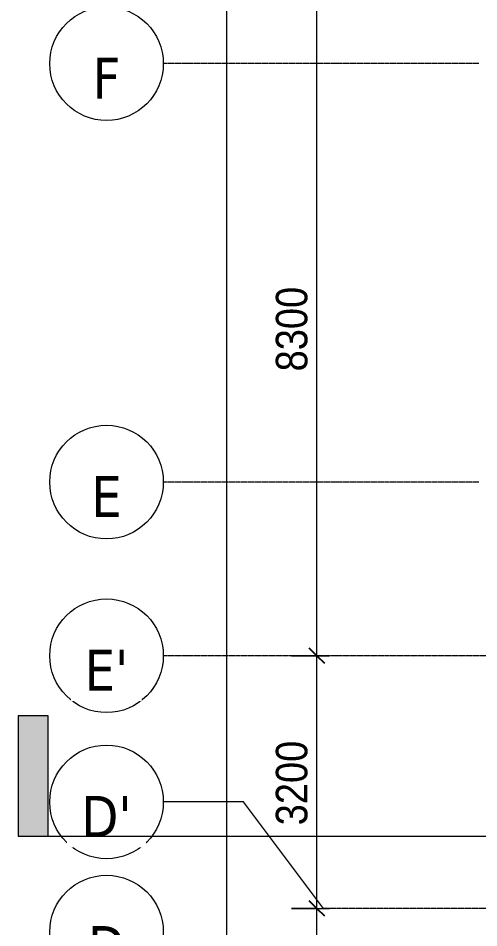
# Model space of a CAD drawing. Header units: millimetres. Extents: x 25998 to 252958, y -15958 to 83425.
# Drawn here: x 25998 to 31839, y 33591 to 45113 of the extents above; entities that cross this region are included whole.
import ezdxf

# ---------------------------------------------------------------- set-up
doc = ezdxf.new("R2010")
doc.units = ezdxf.units.MM
doc.linetypes.add('Dash Dot 3_16_', pattern=[7.9375, 4.7625, -1.5875, 0, -1.5875])
doc.linetypes.add('Grid Line', pattern=[22.225, 12.7, -3.175, 3.175, -3.175])
for name, color, linetype, lineweight in [('A-ANNO-DIMS', 211, 'Continuous', 9), ('A-ANNO-DIMS-160', 211, 'Continuous', 9), ('G-ANNO-SYMB', 111, 'Continuous', 9), ('G-ANNO-SYMB-1', 111, 'Dash Dot 3_16_', 18), ('S-GRID', 1, 'Continuous', 9), ('S-GRID-1', 1, 'Grid Line', 9), ('S-GRID-IDEN', 1, 'Continuous', 9)]:
    doc.layers.add(name, color=color, linetype=linetype, lineweight=lineweight)
doc.styles.add('Tahoma_B', font='tahomabd_0.ttf', dxfattribs={"height": 520})
doc.styles.add('UTM Avo', font='UTM Avo.ttf', dxfattribs={"width": 0.9, "height": 400})
doc.dimstyles.new('1_Dim_chi_tiet_2_5', dxfattribs={"dimscale": 304.8, "dimtxt": 399.720379, "dimasz": 0.629921, "dimexe": 0.524934, "dimexo": 0.0625, "dimgap": 0.052493, "dimtad": 1, "dimdec": 0, "dimrnd": 5, "dimzin": 0, "dimdsep": 46, "dimtxsty": 'UTM Avo', "dimblk1": 'OBLIQUE', "dimblk2": 'OBLIQUE', "dimsah": 1, "dimcen": 0.09, "dimdle": 0.524934, "dimazin": 0, "dimtfac": 1, "dimtdec": 4, "dimtix": 1, "dimtmove": 0, "dimatfit": 3, "dimfxl": 1.049869, "dimfxlon": 1, "dimtvp": 1, "dimtolj": 1, "dimtzin": 0, "dimarcsym": 2})

# ---------------------------------------------------------------- blocks, each defined once
blk = doc.blocks.new('Grid - M_Grid Head - Circle-353313-TKCS_MB TẦNG HẦM')
at = {"layer": 'S-GRID-IDEN'}
blk.add_circle((0, 0), 4.5, dxfattribs=at)
blk = doc.blocks.new('Section - 3_32_ x 3_8_-4701953-TKCS_MB TẦNG HẦM')
at = {"layer": 'G-ANNO-SYMB'}
blk.add_hatch(color=256, dxfattribs=at).paths.add_polyline_path([(0, 9.525), (0, 0), (-2.38125, 0), (-2.38125, 9.525)])
for p, q in [((0, 9.525), (-2.38125, 9.525)), ((-2.38125, 9.525), (-2.38125, 0)), ((0, 0), (0, 9.525)), ((-2.38125, 0), (0, 0))]:
    blk.add_line(p, q, dxfattribs=at)
blk = doc.blocks.new('DIMBLOCK25-TKCS_MB TẦNG HẦM')
at = {"layer": 'A-ANNO-DIMS-160', "lineweight": 25}
for p, q in [((29785, 33837), (29689, 33933)), ((29785, 33837), (29881, 33741)), ((29785, 25537), (29689, 25633)), ((29785, 25537), (29881, 25441))]:
    blk.add_line(p, q, dxfattribs=at)
at = {"layer": 'A-ANNO-DIMS-160'}
for p, q in [((29465, 33837), (29945, 33837)), ((29785, 33837), (29465, 33837)), ((29785, 25537), (29785, 33837)), ((29465, 25537), (29945, 25537)), ((29785, 25537), (29465, 25537))]:
    blk.add_line(p, q, dxfattribs=at)
at = {"layer": 'A-ANNO-DIMS-160', "color": 0, "insert": (29265, 29139), "char_height": 400, "width": 1314.64, "attachment_point": 1, "rotation": 90, "line_spacing_factor": 1.110334, "style": 'UTM Avo'}
blk.add_mtext('8300', dxfattribs=at)
blk = doc.blocks.new('_Oblique')
at = {"color": 0, "linetype": 'ByBlock', "lineweight": -2}
blk.add_line((-0.5, -0.5), (0.5, 0.5), dxfattribs=at)
blk = doc.blocks.new('DIMBLOCK26-TKCS_MB TẦNG HẦM')
at = {"layer": 'A-ANNO-DIMS-160', "lineweight": 25}
for p, q in [((29785, 37037), (29689, 37133)), ((29785, 37037), (29881, 36941)), ((29785, 33837), (29689, 33933)), ((29785, 33837), (29881, 33741))]:
    blk.add_line(p, q, dxfattribs=at)
at = {"layer": 'A-ANNO-DIMS-160'}
for p, q in [((29465, 37037), (29945, 37037)), ((29785, 37037), (29465, 37037)), ((29785, 33837), (29785, 37037)), ((29465, 33837), (29945, 33837)), ((29785, 33837), (29465, 33837))]:
    blk.add_line(p, q, dxfattribs=at)
at = {"layer": 'A-ANNO-DIMS-160', "color": 0, "insert": (29265, 34889), "char_height": 400, "width": 1314.64, "attachment_point": 1, "rotation": 90, "line_spacing_factor": 1.110334, "style": 'UTM Avo'}
blk.add_mtext('3200', dxfattribs=at)
blk = doc.blocks.new('DIMBLOCK27-TKCS_MB TẦNG HẦM')
at = {"layer": 'A-ANNO-DIMS-160', "lineweight": 25}
for p, q in [((29785, 45337), (29689, 45433)), ((29785, 45337), (29881, 45241)), ((29785, 37037), (29689, 37133)), ((29785, 37037), (29881, 36941))]:
    blk.add_line(p, q, dxfattribs=at)
at = {"layer": 'A-ANNO-DIMS-160'}
for p, q in [((29465, 45337), (29945, 45337)), ((29785, 45337), (29465, 45337)), ((29785, 37037), (29785, 45337)), ((29465, 37037), (29945, 37037)), ((29785, 37037), (29465, 37037))]:
    blk.add_line(p, q, dxfattribs=at)
at = {"layer": 'A-ANNO-DIMS-160', "color": 0, "insert": (29265, 40639), "char_height": 400, "width": 1314.64, "attachment_point": 1, "rotation": 90, "line_spacing_factor": 1.110334, "style": 'UTM Avo'}
blk.add_mtext('8300', dxfattribs=at)
blk = doc.blocks.new('DIMBLOCK32-TKCS_MB TẦNG HẦM')
at = {"layer": 'A-ANNO-DIMS-160'}
for p, q in [((28642, 17077), (28642, 78397)), ((28322, 78237), (28802, 78237)), ((28642, 78237), (28322, 78237)), ((28962, 17237), (28482, 17237)), ((28642, 17237), (28962, 17237))]:
    blk.add_line(p, q, dxfattribs=at)
at = {"layer": 'A-ANNO-DIMS-160', "lineweight": 25}
for p, q in [((28642, 78237), (28546, 78333)), ((28642, 78237), (28738, 78141)), ((28642, 17237), (28546, 17333)), ((28642, 17237), (28738, 17141))]:
    blk.add_line(p, q, dxfattribs=at)
at = {"layer": 'A-ANNO-DIMS-160', "color": 0, "insert": (28122, 47052), "char_height": 400, "width": 1643.29, "attachment_point": 1, "rotation": 90, "line_spacing_factor": 1.110334, "style": 'UTM Avo'}
blk.add_mtext('61000', dxfattribs=at)

msp = doc.modelspace()

# ---------------------------------------------------------------- linework, layer by layer
at = {"layer": 'S-GRID'}
for p, q in [((28854.8, 35185.1), (27838.8, 35185.1)), ((29870.8, 33836.9), (28854.8, 35185.1))]:
    msp.add_line(p, q, dxfattribs=at)
at = {"layer": 'S-GRID-1'}
for p, q in [((31838.8, 44536.9), (27838.8, 44536.9)), ((31838.8, 39236.9), (27838.8, 39236.9)), ((31838.8, 37036.9), (27838.8, 37036.9)), ((128880.9, 37036.9), (31838.8, 37036.9)), ((33870.8, 33836.9), (29870.8, 33836.9))]:
    msp.add_line(p, q, dxfattribs=at)

# ---------------------------------------------------------------- block references
at = {"layer": 'G-ANNO-SYMB', "xscale": 159.9999999999999, "yscale": 159.9999999999999, "zscale": 159.9999999999999}
msp.add_blockref('Section - 3_32_ x 3_8_-4701953-TKCS_MB TẦNG HẦM', (26379.4, 34751.5), dxfattribs=at)
at = {"layer": 'S-GRID-IDEN', "xscale": 159.9999999999999, "yscale": 159.9999999999999, "zscale": 159.9999999999999, "rotation": 89.99999999999982}
for p in [(27118.8, 44536.9), (27118.8, 39236.9), (27118.8, 37036.9), (27118.8, 35185.1), (27118.8, 33536.9)]:
    msp.add_blockref('Grid - M_Grid Head - Circle-353313-TKCS_MB TẦNG HẦM', p, dxfattribs=at)

# ---------------------------------------------------------------- dimensions: what is measured, and where the dimension line sits
at = {"layer": 'A-ANNO-DIMS'}
for base, p1, p2, override, picture, middle in [((28641.9, 78236.9), (28961.9, 17236.9), (28321.9, 78236.9), {"dimpost": '<>', "dimfxl": 61003.357285}, 'DIMBLOCK32-TKCS_MB TẦNG HẦM', (28418.9, 47736.9)), ((29784.8, 45336.9), (29464.8, 37036.9), (29464.8, 45336.9), {"dimpost": '<>', "dimfxl": 8300}, 'DIMBLOCK27-TKCS_MB TẦNG HẦM', (29561.8, 41186.9)), ((29784.8, 37036.9), (29464.8, 33836.9), (29464.8, 37036.9), {"dimpost": '<>', "dimfxl": 3200}, 'DIMBLOCK26-TKCS_MB TẦNG HẦM', (29561.8, 35436.9)), ((29784.8, 33836.9), (29464.8, 25536.9), (29464.8, 33836.9), {"dimpost": '<>', "dimfxl": 8300}, 'DIMBLOCK25-TKCS_MB TẦNG HẦM', (29561.8, 29686.9))]:
    dim = msp.add_linear_dim(base=base, p1=p1, p2=p2, angle=90, dimstyle='1_Dim_chi_tiet_2_5', override=override, dxfattribs=at)
    dim.commit()
    dim.dimension.update_dxf_attribs({"geometry": picture, "text_midpoint": middle})

# ---------------------------------------------------------------- next in the draw order: texts
at = {"layer": 'S-GRID-IDEN', "char_height": 520, "attachment_point": 5, "line_spacing_factor": 0.996129, "style": 'Tahoma_B', "bg_fill": 3, "box_fill_scale": 1.25, "bg_fill_color": 256, "bg_fill_true_color": 13158600, "bg_fill_transparency": 0}
for s, insert, width in [('\\pt2031.9988,4063.9976,6096.0016,8128.0004,10159.9992,12191.998,14224.002,16256.0008,18287.9996,20319.9984,22352.0024,24384.0012,26416,28447.9988,30479.9976,32512.0016,34544.0004,36575.9992,38607.998,40640.002,42672.0008,44703.9996,46735.9984,48768.0024,50800.0012,52832,54863.9988,56895.9976,58928.0016,60960.0004,62991.9992,65023.998;F', (27117.4, 44353.6), 424), ('\\pt2031.9988,4063.9976,6096.0016,8128.0004,10159.9992,12191.998,14224.002,16256.0008,18287.9996,20319.9984,22352.0024,24384.0012,26416,28447.9988,30479.9976,32512.0016,34544.0004,36575.9992,38607.998,40640.002,42672.0008,44703.9996,46735.9984,48768.0024,50800.0012,52832,54863.9988,56895.9976,58928.0016,60960.0004,62991.9992,65023.998;E', (27117.4, 39053.6), 444.8), ("\\pt2031.9988,4063.9976,6096.0016,8128.0004,10159.9992,12191.998,14224.002,16256.0008,18287.9996,20319.9984,22352.0024,24384.0012,26416,28447.9988,30479.9976,32512.0016,34544.0004,36575.9992,38607.998,40640.002,42672.0008,44703.9996,46735.9984,48768.0024,50800.0012,52832,54863.9988,56895.9976,58928.0016,60960.0004,62991.9992,65023.998;E'", (27117.4, 36853.6), 635.2), ("\\pt2031.9988,4063.9976,6096.0016,8128.0004,10159.9992,12191.998,14224.002,16256.0008,18287.9996,20319.9984,22352.0024,24384.0012,26416,28447.9988,30479.9976,32512.0016,34544.0004,36575.9992,38607.998,40640.002,42672.0008,44703.9996,46735.9984,48768.0024,50800.0012,52832,54863.9988,56895.9976,58928.0016,60960.0004,62991.9992,65023.998;D'", (27118.2, 35001.8), 740.8), ('\\pt2031.9988,4063.9976,6096.0016,8128.0004,10159.9992,12191.998,14224.002,16256.0008,18287.9996,20319.9984,22352.0024,24384.0012,26416,28447.9988,30479.9976,32512.0016,34544.0004,36575.9992,38607.998,40640.002,42672.0008,44703.9996,46735.9984,48768.0024,50800.0012,52832,54863.9988,56895.9976,58928.0016,60960.0004,62991.9992,65023.998;D', (27117.4, 33353.6), 550.4)]:
    msp.add_mtext(s, dxfattribs=dict(at, insert=insert, width=width))

# ---------------------------------------------------------------- next in the draw order: linework, layer by layer
at = {"layer": 'G-ANNO-SYMB-1'}
msp.add_line((26379.4, 34751.5), (134593.5, 34751.5), dxfattribs=at)

doc.saveas('drawing.dxf')
